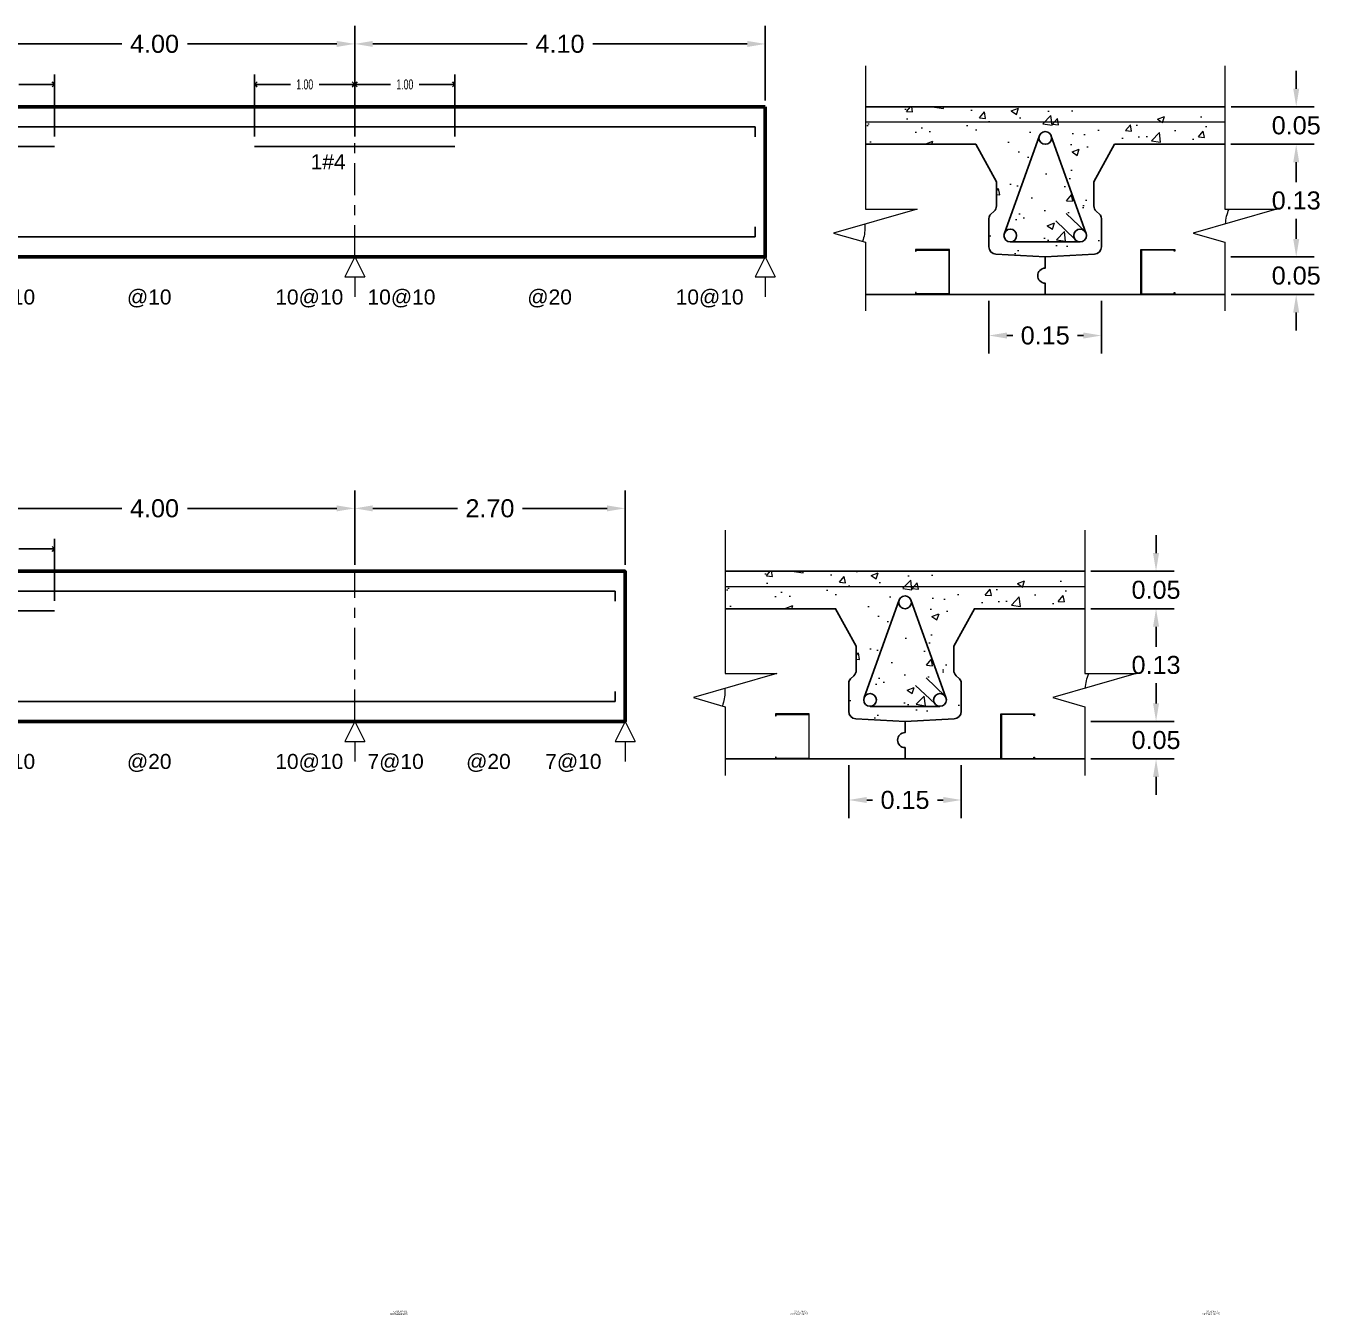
# Model space of a CAD drawing. Header units: millimetres. Extents: x 2248 to 2332, y 0 to 1240.
# Drawn here: x 2261.78 to 2274.71, y 1197.23 to 1210.1 of the extents above; entities that cross this region are included whole.
import ezdxf

# ---------------------------------------------------------------- set-up
doc = ezdxf.new("R2010")
doc.units = ezdxf.units.MM
doc.linetypes.add('CENTERX2', pattern=[101.6, 63.5, -12.7, 12.7, -12.7])
doc.layers.get('Defpoints').update_dxf_attribs({"color": 8})
for name, color, linetype, lineweight in [('00-ARMADO3-TRIANGULAR', 5, 'Continuous', 0), ('00-CONCRETO', 8, 'Continuous', 0), ('00-LETREROS 1', 7, 'Continuous', 0), ('02-MAKROS', 202, 'Continuous', 0), ('02-MAKROS COMP', 212, 'Continuous', 0), ('SECC. NERVADURA', 7, 'Continuous', 20), ('SECCION  DE  NERVADURAS', 254, 'Continuous', 25)]:
    doc.layers.add(name, color=color, linetype=linetype, lineweight=lineweight)
doc.styles.add('DIM2', font='archtitl.shx', dxfattribs={"width": 0.65})
doc.styles.add('MH-100', font='arial.ttf', dxfattribs={"height": 0.15})
doc.styles.get("Standard").update_dxf_attribs({"font": 'arial.ttf'})
doc.styles.add('TEXTO DETALLES', font='arial.ttf', dxfattribs={"height": 0.017})
doc.linetypes.add('ZIGZAG', pattern='A,0.00254,-5.08,[131,ltypeshp.shx,S=5.08,R=0,X=-5.08,Y=0],-10.16,[131,ltypeshp.shx,S=5.08,R=180,X=5.08,Y=0],-5.08', length=20.32254)
doc.dimstyles.new('Copy of DIM-GRAL', dxfattribs={"dimscale": 0, "dimtxt": 0.1, "dimasz": 0.05, "dimexe": 0.1, "dimexo": 0.1, "dimgap": 0.05, "dimtad": 0, "dimzin": 0, "dimdsep": 46, "dimtxsty": 'DIM2', "dimblk": 'OPEN90', "dimcen": 0.1, "dimclrd": 1, "dimclre": 8, "dimclrt": 6, "dimadec": 0, "dimazin": 0, "dimtfac": 1, "dimtmove": 0, "dimatfit": 1, "dimldrblk": 'OPEN90', "dimfxl": 1, "dimtolj": 1, "dimtzin": 0, "dimarcsym": 0})
doc.dimstyles.get("Standard").update_dxf_attribs({"dimtxt": 0.18, "dimasz": 0.18, "dimexe": 0.18, "dimexo": 0.0625, "dimgap": 0.09, "dimtad": 0, "dimtih": 1, "dimtoh": 1, "dimzin": 0, "dimdsep": 46, "dimtxsty": 'Standard', "dimcen": 0.09, "dimadec": 0, "dimazin": 0, "dimtfac": 1, "dimtofl": 0, "dimtmove": 0, "dimatfit": 3, "dimfxl": 1, "dimtolj": 1, "dimtzin": 0, "dimarcsym": 0})

# ---------------------------------------------------------------- blocks, each defined once
blk = doc.blocks.new('*D254')
at = {"layer": 'Defpoints', "color": 0, "linetype": 'Continuous', "lineweight": -2, "ltscale": 0.02, "transparency": 16777216}
for p in [(2271.4, 1207.422), (2272.525, 1207.422), (2272.525, 1207.012)]:
    blk.add_point(p, dxfattribs=at)
at = {"layer": 'SECCION  DE  NERVADURAS', "color": 0, "linetype": 'Continuous', "lineweight": -2, "ltscale": 0.02, "transparency": 16777216}
for p, q in [((2271.4, 1207.36), (2271.4, 1206.832)), ((2272.525, 1207.36), (2272.525, 1206.832)), ((2271.58, 1207.012), (2271.638, 1207.012)), ((2272.345, 1207.012), (2272.287, 1207.012))]:
    blk.add_line(p, q, dxfattribs=at)
for points in [[(2271.58, 1207.042), (2271.58, 1206.982), (2271.4, 1207.012)], [(2272.345, 1207.042), (2272.345, 1206.982), (2272.525, 1207.012)]]:
    blk.add_solid(points, dxfattribs=at)
at = {"layer": 'SECCION  DE  NERVADURAS', "color": 0, "linetype": 'Continuous', "ltscale": 0.02, "transparency": 16777216, "insert": (2271.963, 1207.012), "char_height": 0.18, "attachment_point": 5}
blk.add_mtext('\\A1;0.15', dxfattribs=at)
blk = doc.blocks.new('*D255')
at = {"layer": 'Defpoints', "color": 0, "linetype": 'Continuous', "lineweight": -2, "ltscale": 0.02, "transparency": 16777216}
for p in [(2273.758, 1208.922), (2273.756, 1207.797), (2274.47, 1207.797)]:
    blk.add_point(p, dxfattribs=at)
at = {"layer": 'SECCION  DE  NERVADURAS', "color": 0, "linetype": 'Continuous', "lineweight": -2, "ltscale": 0.02, "transparency": 16777216}
for p, q in [((2273.82, 1208.922), (2274.65, 1208.922)), ((2274.47, 1208.742), (2274.47, 1208.542)), ((2274.47, 1207.977), (2274.47, 1208.178)), ((2273.818, 1207.797), (2274.65, 1207.797))]:
    blk.add_line(p, q, dxfattribs=at)
for points in [[(2274.44, 1208.742), (2274.5, 1208.742), (2274.47, 1208.922)], [(2274.44, 1207.977), (2274.5, 1207.977), (2274.47, 1207.797)]]:
    blk.add_solid(points, dxfattribs=at)
at = {"layer": 'SECCION  DE  NERVADURAS', "color": 0, "linetype": 'Continuous', "ltscale": 0.02, "transparency": 16777216, "insert": (2274.47, 1208.36), "char_height": 0.18, "attachment_point": 5}
blk.add_mtext('\\A1;0.13', dxfattribs=at)
blk = doc.blocks.new('*D256')
at = {"layer": 'Defpoints', "color": 0, "linetype": 'Continuous', "lineweight": -2, "ltscale": 0.02, "transparency": 16777216}
for p in [(2273.758, 1207.797), (2273.758, 1207.422), (2274.47, 1207.422)]:
    blk.add_point(p, dxfattribs=at)
at = {"layer": 'SECCION  DE  NERVADURAS', "color": 0, "linetype": 'Continuous', "lineweight": -2, "ltscale": 0.02, "transparency": 16777216}
for p, q in [((2274.47, 1207.977), (2274.47, 1208.157)), ((2273.82, 1207.797), (2274.65, 1207.797)), ((2273.82, 1207.422), (2274.65, 1207.422)), ((2274.47, 1207.242), (2274.47, 1207.062))]:
    blk.add_line(p, q, dxfattribs=at)
for points in [[(2274.44, 1207.977), (2274.5, 1207.977), (2274.47, 1207.797)], [(2274.44, 1207.242), (2274.5, 1207.242), (2274.47, 1207.422)]]:
    blk.add_solid(points, dxfattribs=at)
at = {"layer": 'SECCION  DE  NERVADURAS', "color": 0, "linetype": 'Continuous', "ltscale": 0.02, "transparency": 16777216, "insert": (2274.47, 1207.61), "char_height": 0.18, "attachment_point": 5}
blk.add_mtext('\\A1;0.05', dxfattribs=at)
blk = doc.blocks.new('*D258')
at = {"layer": 'Defpoints', "color": 0, "linetype": 'Continuous', "lineweight": -2, "ltscale": 0.02, "transparency": 16777216}
for p in [(2265.067, 1209.924), (2261.067, 1209.297), (2265.067, 1209.297)]:
    blk.add_point(p, dxfattribs=at)
at = {"layer": 'SECCION  DE  NERVADURAS', "color": 0, "linetype": 'Continuous', "lineweight": -2, "ltscale": 0.02, "transparency": 16777216}
for p, q in [((2261.067, 1209.36), (2261.067, 1210.104)), ((2265.067, 1209.36), (2265.067, 1210.104)), ((2261.247, 1209.924), (2262.74, 1209.924)), ((2264.887, 1209.924), (2263.395, 1209.924))]:
    blk.add_line(p, q, dxfattribs=at)
for points in [[(2261.247, 1209.954), (2261.247, 1209.894), (2261.067, 1209.924)], [(2264.887, 1209.954), (2264.887, 1209.894), (2265.067, 1209.924)]]:
    blk.add_solid(points, dxfattribs=at)
at = {"layer": 'SECCION  DE  NERVADURAS', "color": 0, "linetype": 'Continuous', "ltscale": 0.02, "transparency": 16777216, "insert": (2263.067, 1209.924), "char_height": 0.18, "attachment_point": 5}
blk.add_mtext('\\A1;4.00', dxfattribs=at)
blk = doc.blocks.new('*D259')
at = {"layer": 'Defpoints', "color": 0, "linetype": 'Continuous', "lineweight": -2, "ltscale": 0.02, "transparency": 16777216}
for p in [(2269.167, 1209.924), (2265.067, 1209.297), (2269.167, 1209.297)]:
    blk.add_point(p, dxfattribs=at)
at = {"layer": 'SECCION  DE  NERVADURAS', "color": 0, "linetype": 'Continuous', "lineweight": -2, "ltscale": 0.02, "transparency": 16777216}
for p, q in [((2265.067, 1209.36), (2265.067, 1210.104)), ((2269.167, 1209.36), (2269.167, 1210.104)), ((2265.247, 1209.924), (2266.79, 1209.924)), ((2268.987, 1209.924), (2267.445, 1209.924))]:
    blk.add_line(p, q, dxfattribs=at)
for points in [[(2265.247, 1209.954), (2265.247, 1209.894), (2265.067, 1209.924)], [(2268.987, 1209.954), (2268.987, 1209.894), (2269.167, 1209.924)]]:
    blk.add_solid(points, dxfattribs=at)
at = {"layer": 'SECCION  DE  NERVADURAS', "color": 0, "linetype": 'Continuous', "ltscale": 0.02, "transparency": 16777216, "insert": (2267.117, 1209.924), "char_height": 0.18, "attachment_point": 5}
blk.add_mtext('\\A1;4.10', dxfattribs=at)
blk = doc.blocks.new('*D260')
at = {"layer": 'Defpoints', "color": 0, "linetype": 'Continuous', "lineweight": -2, "ltscale": 0.02, "transparency": 16777216}
for p in [(2273.758, 1209.297), (2273.756, 1208.922), (2274.47, 1208.922)]:
    blk.add_point(p, dxfattribs=at)
at = {"layer": 'SECCION  DE  NERVADURAS', "color": 0, "linetype": 'Continuous', "lineweight": -2, "ltscale": 0.02, "transparency": 16777216}
for p, q in [((2274.47, 1209.477), (2274.47, 1209.657)), ((2273.82, 1209.297), (2274.65, 1209.297)), ((2273.818, 1208.922), (2274.65, 1208.922)), ((2274.47, 1208.742), (2274.47, 1208.562))]:
    blk.add_line(p, q, dxfattribs=at)
for points in [[(2274.44, 1209.477), (2274.5, 1209.477), (2274.47, 1209.297)], [(2274.44, 1208.742), (2274.5, 1208.742), (2274.47, 1208.922)]]:
    blk.add_solid(points, dxfattribs=at)
at = {"layer": 'SECCION  DE  NERVADURAS', "color": 0, "linetype": 'Continuous', "ltscale": 0.02, "transparency": 16777216, "insert": (2274.47, 1209.11), "char_height": 0.18, "attachment_point": 5}
blk.add_mtext('\\A1;0.05', dxfattribs=at)
blk = doc.blocks.new('*D263')
at = {"layer": 'Defpoints', "color": 0, "linetype": 'Continuous', "lineweight": -2, "ltscale": 0.02, "transparency": 16777216}
for p in [(2270, 1202.784), (2271.125, 1202.784), (2271.125, 1202.374)]:
    blk.add_point(p, dxfattribs=at)
at = {"layer": 'SECCION  DE  NERVADURAS', "color": 0, "linetype": 'Continuous', "lineweight": -2, "ltscale": 0.02, "transparency": 16777216}
for p, q in [((2270, 1202.722), (2270, 1202.194)), ((2271.125, 1202.722), (2271.125, 1202.194)), ((2270.18, 1202.374), (2270.238, 1202.374)), ((2270.945, 1202.374), (2270.887, 1202.374))]:
    blk.add_line(p, q, dxfattribs=at)
for points in [[(2270.18, 1202.404), (2270.18, 1202.344), (2270, 1202.374)], [(2270.945, 1202.404), (2270.945, 1202.344), (2271.125, 1202.374)]]:
    blk.add_solid(points, dxfattribs=at)
at = {"layer": 'SECCION  DE  NERVADURAS', "color": 0, "linetype": 'Continuous', "ltscale": 0.02, "transparency": 16777216, "insert": (2270.563, 1202.374), "char_height": 0.18, "attachment_point": 5}
blk.add_mtext('\\A1;0.15', dxfattribs=at)
blk = doc.blocks.new('*D265')
at = {"layer": 'Defpoints', "color": 0, "linetype": 'Continuous', "ltscale": 0.02, "transparency": 16777216}
for p in [(2265.067, 1205.286), (2261.067, 1204.659), (2265.067, 1204.659)]:
    blk.add_point(p, dxfattribs=at)
at = {"layer": 'SECCION  DE  NERVADURAS', "color": 0, "linetype": 'Continuous', "lineweight": -2, "ltscale": 0.02, "transparency": 16777216}
for p, q in [((2261.067, 1204.722), (2261.067, 1205.466)), ((2265.067, 1204.722), (2265.067, 1205.466)), ((2261.247, 1205.286), (2262.74, 1205.286)), ((2264.887, 1205.286), (2263.395, 1205.286))]:
    blk.add_line(p, q, dxfattribs=at)
at = {"layer": 'SECCION  DE  NERVADURAS', "color": 0, "linetype": 'Continuous', "ltscale": 0.02, "transparency": 16777216}
for points in [[(2261.247, 1205.316), (2261.247, 1205.256), (2261.067, 1205.286)], [(2264.887, 1205.316), (2264.887, 1205.256), (2265.067, 1205.286)]]:
    blk.add_solid(points, dxfattribs=at)
at = {"layer": 'SECCION  DE  NERVADURAS', "color": 0, "linetype": 'Continuous', "ltscale": 0.02, "transparency": 16777216, "insert": (2263.067, 1205.286), "char_height": 0.18, "attachment_point": 5}
blk.add_mtext('\\A1;4.00', dxfattribs=at)
blk = doc.blocks.new('*D266')
at = {"layer": 'Defpoints', "color": 0, "linetype": 'Continuous', "lineweight": -2, "ltscale": 0.02, "transparency": 16777216}
for p in [(2267.767, 1205.286), (2265.067, 1204.659), (2267.767, 1204.659)]:
    blk.add_point(p, dxfattribs=at)
at = {"layer": 'SECCION  DE  NERVADURAS', "color": 0, "linetype": 'Continuous', "lineweight": -2, "ltscale": 0.02, "transparency": 16777216}
for p, q in [((2265.067, 1204.722), (2265.067, 1205.466)), ((2267.767, 1204.722), (2267.767, 1205.466)), ((2265.247, 1205.286), (2266.092, 1205.286)), ((2267.587, 1205.286), (2266.742, 1205.286))]:
    blk.add_line(p, q, dxfattribs=at)
for points in [[(2265.247, 1205.316), (2265.247, 1205.256), (2265.067, 1205.286)], [(2267.587, 1205.316), (2267.587, 1205.256), (2267.767, 1205.286)]]:
    blk.add_solid(points, dxfattribs=at)
at = {"layer": 'SECCION  DE  NERVADURAS', "color": 0, "linetype": 'Continuous', "ltscale": 0.02, "transparency": 16777216, "insert": (2266.417, 1205.286), "char_height": 0.18, "attachment_point": 5}
blk.add_mtext('\\A1;2.70', dxfattribs=at)
blk = doc.blocks.new('*D326')
at = {"layer": 'Defpoints', "color": 0, "linetype": 'Continuous', "lineweight": -2, "ltscale": 0.02, "transparency": 16777216}
for p in [(2272.358, 1204.284), (2272.356, 1203.159), (2273.07, 1203.159)]:
    blk.add_point(p, dxfattribs=at)
at = {"layer": 'SECCION  DE  NERVADURAS', "color": 0, "linetype": 'Continuous', "lineweight": -2, "ltscale": 0.02, "transparency": 16777216}
for p, q in [((2272.42, 1204.284), (2273.25, 1204.284)), ((2273.07, 1204.104), (2273.07, 1203.904)), ((2273.07, 1203.339), (2273.07, 1203.54)), ((2272.418, 1203.159), (2273.25, 1203.159))]:
    blk.add_line(p, q, dxfattribs=at)
for points in [[(2273.04, 1204.104), (2273.1, 1204.104), (2273.07, 1204.284)], [(2273.04, 1203.339), (2273.1, 1203.339), (2273.07, 1203.159)]]:
    blk.add_solid(points, dxfattribs=at)
at = {"layer": 'SECCION  DE  NERVADURAS', "color": 0, "linetype": 'Continuous', "ltscale": 0.02, "transparency": 16777216, "insert": (2273.07, 1203.722), "char_height": 0.18, "attachment_point": 5}
blk.add_mtext('\\A1;0.13', dxfattribs=at)
blk = doc.blocks.new('*D327')
at = {"layer": 'Defpoints', "color": 0, "linetype": 'Continuous', "lineweight": -2, "ltscale": 0.02, "transparency": 16777216}
for p in [(2272.358, 1203.159), (2272.358, 1202.784), (2273.07, 1202.784)]:
    blk.add_point(p, dxfattribs=at)
at = {"layer": 'SECCION  DE  NERVADURAS', "color": 0, "linetype": 'Continuous', "lineweight": -2, "ltscale": 0.02, "transparency": 16777216}
for p, q in [((2273.07, 1203.339), (2273.07, 1203.519)), ((2272.42, 1203.159), (2273.25, 1203.159)), ((2272.42, 1202.784), (2273.25, 1202.784)), ((2273.07, 1202.604), (2273.07, 1202.424))]:
    blk.add_line(p, q, dxfattribs=at)
for points in [[(2273.04, 1203.339), (2273.1, 1203.339), (2273.07, 1203.159)], [(2273.04, 1202.604), (2273.1, 1202.604), (2273.07, 1202.784)]]:
    blk.add_solid(points, dxfattribs=at)
at = {"layer": 'SECCION  DE  NERVADURAS', "color": 0, "linetype": 'Continuous', "ltscale": 0.02, "transparency": 16777216, "insert": (2273.07, 1202.972), "char_height": 0.18, "attachment_point": 5}
blk.add_mtext('\\A1;0.05', dxfattribs=at)
blk = doc.blocks.new('*D328')
at = {"layer": 'Defpoints', "color": 0, "linetype": 'Continuous', "lineweight": -2, "ltscale": 0.02, "transparency": 16777216}
for p in [(2272.358, 1204.659), (2272.356, 1204.284), (2273.07, 1204.284)]:
    blk.add_point(p, dxfattribs=at)
at = {"layer": 'SECCION  DE  NERVADURAS', "color": 0, "linetype": 'Continuous', "lineweight": -2, "ltscale": 0.02, "transparency": 16777216}
for p, q in [((2273.07, 1204.839), (2273.07, 1205.019)), ((2272.42, 1204.659), (2273.25, 1204.659)), ((2272.418, 1204.284), (2273.25, 1204.284)), ((2273.07, 1204.104), (2273.07, 1203.924))]:
    blk.add_line(p, q, dxfattribs=at)
for points in [[(2273.04, 1204.839), (2273.1, 1204.839), (2273.07, 1204.659)], [(2273.04, 1204.104), (2273.1, 1204.104), (2273.07, 1204.284)]]:
    blk.add_solid(points, dxfattribs=at)
at = {"layer": 'SECCION  DE  NERVADURAS', "color": 0, "linetype": 'Continuous', "ltscale": 0.02, "transparency": 16777216, "insert": (2273.07, 1204.472), "char_height": 0.18, "attachment_point": 5}
blk.add_mtext('\\A1;0.05', dxfattribs=at)
blk = doc.blocks.new('_Open90')
at = {"color": 0, "linetype": 'ByBlock', "lineweight": -2}
for p, q in [((0, 0), (-1, 0)), ((-0.5, 0.5), (0, 0)), ((0, 0), (-0.5, -0.5))]:
    blk.add_line(p, q, dxfattribs=at)
blk = doc.blocks.new('*D422')
at = {"layer": 'Defpoints', "color": 0, "lineweight": -2, "transparency": 16777216}
for p in [(2262.069, 1209.519), (2261.069, 1208.901), (2262.069, 1208.901)]:
    blk.add_point(p, dxfattribs=at)
at = {"layer": 'SECC. NERVADURA', "color": 8, "lineweight": -2, "transparency": 16777216}
for p, q in [((2261.069, 1209.001), (2261.069, 1209.619)), ((2262.069, 1209.001), (2262.069, 1209.619))]:
    blk.add_line(p, q, dxfattribs=at)
at = {"layer": 'SECC. NERVADURA', "color": 1, "lineweight": -2, "transparency": 16777216}
for p, q in [((2261.119, 1209.519), (2261.426, 1209.519)), ((2262.019, 1209.519), (2261.712, 1209.519))]:
    blk.add_line(p, q, dxfattribs=at)
at = {"layer": 'SECC. NERVADURA', "color": 1, "lineweight": -2, "transparency": 16777216, "xscale": 0.05, "yscale": 0.05, "zscale": 0.05, "rotation": 180}
blk.add_blockref('_Open90', (2261.069, 1209.519), dxfattribs=at)
at = {"layer": 'SECC. NERVADURA', "color": 1, "lineweight": -2, "transparency": 16777216, "xscale": 0.05, "yscale": 0.05, "zscale": 0.05}
blk.add_blockref('_Open90', (2262.069, 1209.519), dxfattribs=at)
at = {"layer": 'SECC. NERVADURA', "color": 6, "lineweight": -2, "transparency": 16777216, "insert": (2261.569, 1209.519), "char_height": 0.1, "attachment_point": 5, "style": 'DIM2'}
blk.add_mtext('\\A1;1.00', dxfattribs=at)
blk = doc.blocks.new('*D423')
at = {"layer": 'Defpoints', "color": 0, "lineweight": -2, "transparency": 16777216}
for p in [(2265.067, 1209.519), (2264.067, 1208.901), (2265.067, 1208.901)]:
    blk.add_point(p, dxfattribs=at)
at = {"layer": 'SECC. NERVADURA', "color": 8, "lineweight": -2, "transparency": 16777216}
for p, q in [((2264.067, 1209.001), (2264.067, 1209.619)), ((2265.067, 1209.001), (2265.067, 1209.619))]:
    blk.add_line(p, q, dxfattribs=at)
at = {"layer": 'SECC. NERVADURA', "color": 1, "lineweight": -2, "transparency": 16777216}
for p, q in [((2264.117, 1209.519), (2264.425, 1209.519)), ((2265.017, 1209.519), (2264.71, 1209.519))]:
    blk.add_line(p, q, dxfattribs=at)
at = {"layer": 'SECC. NERVADURA', "color": 1, "lineweight": -2, "transparency": 16777216, "xscale": 0.05, "yscale": 0.05, "zscale": 0.05, "rotation": 180}
blk.add_blockref('_Open90', (2264.067, 1209.519), dxfattribs=at)
at = {"layer": 'SECC. NERVADURA', "color": 1, "lineweight": -2, "transparency": 16777216, "xscale": 0.05, "yscale": 0.05, "zscale": 0.05}
blk.add_blockref('_Open90', (2265.067, 1209.519), dxfattribs=at)
at = {"layer": 'SECC. NERVADURA', "color": 6, "lineweight": -2, "transparency": 16777216, "insert": (2264.567, 1209.519), "char_height": 0.1, "attachment_point": 5, "style": 'DIM2'}
blk.add_mtext('\\A1;1.00', dxfattribs=at)
blk = doc.blocks.new('*D424')
at = {"layer": 'Defpoints', "color": 0, "lineweight": -2, "transparency": 16777216}
for p in [(2266.067, 1209.519), (2265.067, 1208.901), (2266.067, 1208.901)]:
    blk.add_point(p, dxfattribs=at)
at = {"layer": 'SECC. NERVADURA', "color": 8, "lineweight": -2, "transparency": 16777216}
for p, q in [((2265.067, 1209.001), (2265.067, 1209.619)), ((2266.067, 1209.001), (2266.067, 1209.619))]:
    blk.add_line(p, q, dxfattribs=at)
at = {"layer": 'SECC. NERVADURA', "color": 1, "lineweight": -2, "transparency": 16777216}
for p, q in [((2265.117, 1209.519), (2265.425, 1209.519)), ((2266.017, 1209.519), (2265.71, 1209.519))]:
    blk.add_line(p, q, dxfattribs=at)
at = {"layer": 'SECC. NERVADURA', "color": 1, "lineweight": -2, "transparency": 16777216, "xscale": 0.05, "yscale": 0.05, "zscale": 0.05, "rotation": 180}
blk.add_blockref('_Open90', (2265.067, 1209.519), dxfattribs=at)
at = {"layer": 'SECC. NERVADURA', "color": 1, "lineweight": -2, "transparency": 16777216, "xscale": 0.05, "yscale": 0.05, "zscale": 0.05}
blk.add_blockref('_Open90', (2266.067, 1209.519), dxfattribs=at)
at = {"layer": 'SECC. NERVADURA', "color": 6, "lineweight": -2, "transparency": 16777216, "insert": (2265.567, 1209.519), "char_height": 0.1, "attachment_point": 5, "style": 'DIM2'}
blk.add_mtext('\\A1;1.00', dxfattribs=at)
blk = doc.blocks.new('*D428')
at = {"layer": 'Defpoints', "color": 0, "lineweight": -2, "transparency": 16777216}
for p in [(2262.069, 1204.881), (2261.069, 1204.263), (2262.069, 1204.263)]:
    blk.add_point(p, dxfattribs=at)
at = {"layer": 'SECC. NERVADURA', "color": 8, "lineweight": -2, "transparency": 16777216}
for p, q in [((2261.069, 1204.363), (2261.069, 1204.981)), ((2262.069, 1204.363), (2262.069, 1204.981))]:
    blk.add_line(p, q, dxfattribs=at)
at = {"layer": 'SECC. NERVADURA', "color": 1, "lineweight": -2, "transparency": 16777216}
for p, q in [((2261.119, 1204.881), (2261.426, 1204.881)), ((2262.019, 1204.881), (2261.712, 1204.881))]:
    blk.add_line(p, q, dxfattribs=at)
at = {"layer": 'SECC. NERVADURA', "color": 1, "lineweight": -2, "transparency": 16777216, "xscale": 0.05, "yscale": 0.05, "zscale": 0.05, "rotation": 180}
blk.add_blockref('_Open90', (2261.069, 1204.881), dxfattribs=at)
at = {"layer": 'SECC. NERVADURA', "color": 1, "lineweight": -2, "transparency": 16777216, "xscale": 0.05, "yscale": 0.05, "zscale": 0.05}
blk.add_blockref('_Open90', (2262.069, 1204.881), dxfattribs=at)
at = {"layer": 'SECC. NERVADURA', "color": 6, "lineweight": -2, "transparency": 16777216, "insert": (2261.569, 1204.881), "char_height": 0.1, "attachment_point": 5, "style": 'DIM2'}
blk.add_mtext('\\A1;1.00', dxfattribs=at)

msp = doc.modelspace()

# ---------------------------------------------------------------- hatches: boundary and pattern name
at = {"layer": '00-CONCRETO', "ltscale": 0.005}
h = msp.add_hatch(dxfattribs=at)
h.set_pattern_fill('AR-CONC', color=8, scale=0.004)
h.set_pattern_definition([(50, (2341.8484, 1157.1485), (0.7287387, -0.0637563), [0.0762, -0.8382]), (355, (2341.8484, 1157.1485), (-0.140974, 0.7642274), [0.06096, -0.6705623]), (100.4514, (2341.9091, 1157.1432), (0.587765, 0.700471), [0.06476, -0.712361]), (46.1842, (2341.8484, 1157.3517), (1.084316, -0.168169), [0.1143, -1.2573]), (96.6356, (2341.9388, 1157.3377), (0.949617, 0.989704), [0.09714, -1.068542]), (351.1842, (2341.8484, 1157.3517), (0.949617, 0.989704), [0.09144, -1.005839]), (21, (2341.95, 1157.3009), (0.6064576, -0.4090608), [0.0762, -0.8382]), (326, (2341.95, 1157.3009), (0.247208, 0.736752), [0.06096, -0.67056]), (71.4514, (2342.00054, 1157.2668), (0.8536657, 0.327691), [0.06476, -0.71236]), (37.5, (2341.8484, 1157.14849), (0.0123544, 0.33822016), [0, -0.662432, 0, -0.68072, 0, -0.6731]), (7.5, (2341.8484, 1157.1485), (0.2672787, 0.4007223), [0, -0.388112, 0, -0.647192, 0, -0.25654]), (327.5, (2341.62184, 1157.14849), (0.5423624, -0.022915), [0, -0.254, 0, -0.79248, 0, -1.05156]), (317.5, (2341.52024, 1157.1485), (0.5925167, 0.101706), [0, -0.3302, 0, -0.526288, 0, -0.74676])])
h.paths.add_polyline_path([(2272.45, 1208.547), (2272.656, 1208.922), (2273.758, 1208.922), (2273.758, 1209.297), (2270.167, 1209.297), (2270.167, 1208.922), (2271.269, 1208.922), (2271.475, 1208.547), (2271.475, 1208.306, -0.198912), (2271.453, 1208.253), (2271.418, 1208.222, 0.146719), (2271.4, 1208.182), (2271.4, 1207.898, 0.39896), (2271.471, 1207.823), (2271.963, 1207.797), (2272.454, 1207.823, 0.39896), (2272.525, 1207.898), (2272.525, 1208.182, 0.146719), (2272.507, 1208.222), (2272.479, 1208.246, -0.231578), (2272.45, 1208.306)])
h = msp.add_hatch(dxfattribs=at)
h.set_pattern_fill('AR-CONC', color=8, scale=0.004)
h.set_pattern_definition([(50, (2340.4484, 1152.51045), (0.7287387, -0.0637563), [0.0762, -0.8382]), (355, (2340.4484, 1152.51045), (-0.140974, 0.7642274), [0.06096, -0.6705623]), (100.4514, (2340.5091, 1152.50514), (0.587765, 0.700471), [0.06476, -0.712361]), (46.1842, (2340.4484, 1152.71365), (1.084316, -0.168169), [0.1143, -1.2573]), (96.6356, (2340.5388, 1152.6996), (0.949617, 0.989704), [0.09714, -1.068542]), (351.1842, (2340.4484, 1152.7137), (0.949617, 0.989704), [0.09144, -1.005839]), (21, (2340.55, 1152.66285), (0.6064576, -0.4090608), [0.0762, -0.8382]), (326, (2340.55, 1152.66285), (0.247208, 0.736752), [0.06096, -0.67056]), (71.4514, (2340.60054, 1152.6288), (0.8536657, 0.327691), [0.06476, -0.71236]), (37.5, (2340.4484, 1152.51045), (0.0123544, 0.33822016), [0, -0.662432, 0, -0.68072, 0, -0.6731]), (7.5, (2340.4484, 1152.51045), (0.2672787, 0.4007223), [0, -0.388112, 0, -0.647192, 0, -0.25654]), (327.5, (2340.22184, 1152.51045), (0.5423624, -0.022915), [0, -0.254, 0, -0.79248, 0, -1.05156]), (317.5, (2340.12024, 1152.51045), (0.5925167, 0.101706), [0, -0.3302, 0, -0.526288, 0, -0.74676])])
h.paths.add_polyline_path([(2271.05, 1203.909), (2271.256, 1204.284), (2272.358, 1204.284), (2272.358, 1204.659), (2268.767, 1204.659), (2268.767, 1204.284), (2269.869, 1204.284), (2270.075, 1203.909), (2270.075, 1203.668, -0.198912), (2270.053, 1203.615), (2270.018, 1203.584, 0.146719), (2270, 1203.544), (2270, 1203.26, 0.39896), (2270.071, 1203.185), (2270.563, 1203.159), (2271.054, 1203.185, 0.39896), (2271.125, 1203.26), (2271.125, 1203.544, 0.146719), (2271.107, 1203.584), (2271.072, 1203.615, -0.198912), (2271.05, 1203.668)])

# ---------------------------------------------------------------- linework, layer by layer
at = {"layer": '00-ARMADO3-TRIANGULAR', "lineweight": -2}
for p, q in [((2271.901, 1209.001), (2271.555, 1208.035)), ((2272.024, 1209.002), (2272.37, 1208.037)), ((2272.26, 1207.974), (2272.068, 1208.156)), ((2272.365, 1208.049), (2272.173, 1208.231)), ((2272.312, 1207.947), (2271.614, 1207.947)), ((2270.501, 1204.363), (2270.155, 1203.397)), ((2270.624, 1204.364), (2270.97, 1203.399)), ((2270.86, 1203.336), (2270.668, 1203.518)), ((2270.965, 1203.411), (2270.773, 1203.593)), ((2270.912, 1203.309), (2270.214, 1203.309))]:
    msp.add_line(p, q, dxfattribs=at)
for centre in [(2271.963, 1208.986), (2271.614, 1208.011), (2272.312, 1208.011), (2270.563, 1204.348), (2270.214, 1203.373), (2270.912, 1203.373)]:
    msp.add_circle(centre, 0.0635, dxfattribs=at)
at = {"layer": '02-MAKROS', "lineweight": 30}
for points in [[(2270.167, 1207.422), (2271.963, 1207.422), (2271.963, 1207.535, -1), (2271.963, 1207.685), (2271.963, 1207.797), (2271.471, 1207.823, -0.39896), (2271.4, 1207.898), (2271.4, 1208.182, -0.146719), (2271.418, 1208.222), (2271.453, 1208.253, 0.198912), (2271.475, 1208.306), (2271.475, 1208.547), (2271.269, 1208.922), (2270.167, 1208.922)], [(2273.758, 1208.922), (2272.656, 1208.922), (2272.45, 1208.547), (2272.45, 1208.306, 0.198912), (2272.472, 1208.253), (2272.507, 1208.222, -0.146719), (2272.525, 1208.182), (2272.525, 1207.898, -0.39896), (2272.454, 1207.823), (2271.963, 1207.797), (2271.963, 1207.685, 1), (2271.963, 1207.535), (2271.963, 1207.422), (2273.758, 1207.422)], [(2268.767, 1202.784), (2270.563, 1202.784), (2270.563, 1202.897, -1), (2270.563, 1203.047), (2270.563, 1203.159), (2270.071, 1203.185, -0.39896), (2270, 1203.26), (2270, 1203.544, -0.146719), (2270.018, 1203.584), (2270.053, 1203.615, 0.198912), (2270.075, 1203.668), (2270.075, 1203.909), (2269.869, 1204.284), (2268.767, 1204.284)], [(2272.358, 1204.284), (2271.256, 1204.284), (2271.05, 1203.909), (2271.05, 1203.668, 0.198912), (2271.072, 1203.615), (2271.107, 1203.584, -0.146719), (2271.125, 1203.544), (2271.125, 1203.26, -0.39896), (2271.054, 1203.185), (2270.563, 1203.159), (2270.563, 1203.047, 1), (2270.563, 1202.897), (2270.563, 1202.784), (2272.358, 1202.784)]]:
    msp.add_lwpolyline(points, format="xyb", dxfattribs=at)
at = {"layer": '02-MAKROS'}
for points in [[(2273.764, 1208.127, -0.084854), (2273.799, 1208.275, -0.084854)], [(2270.162, 1208.124, -0.014974), (2270.163, 1208.097, -0.082264), (2270.139, 1207.952, -0.082264)], [(2272.364, 1203.489, -0.084854), (2272.399, 1203.637, -0.084854)], [(2268.762, 1203.486, -0.014974), (2268.763, 1203.459, -0.082264), (2268.739, 1203.314, -0.082264)]]:
    msp.add_lwpolyline(points, format="xyb", dxfattribs=at)
at = {"layer": '02-MAKROS COMP', "color": 0}
for points in [[(2270.669, 1207.441), (2270.669, 1207.422), (2271.006, 1207.422), (2271.006, 1207.872), (2270.669, 1207.872), (2270.669, 1207.853), (2270.675, 1207.853), (2270.675, 1207.866), (2271.001, 1207.866), (2271.001, 1207.428), (2270.675, 1207.428), (2270.675, 1207.441), (2270.669, 1207.441)], [(2273.256, 1207.441), (2273.256, 1207.422), (2272.919, 1207.422), (2272.919, 1207.872), (2273.256, 1207.872), (2273.256, 1207.853), (2273.251, 1207.853), (2273.251, 1207.866), (2272.925, 1207.866), (2272.925, 1207.428), (2273.251, 1207.428), (2273.251, 1207.441), (2273.256, 1207.441)], [(2269.269, 1202.803), (2269.269, 1202.784), (2269.606, 1202.784), (2269.606, 1203.234), (2269.269, 1203.234), (2269.269, 1203.215), (2269.275, 1203.215), (2269.275, 1203.228), (2269.601, 1203.228), (2269.601, 1202.79), (2269.275, 1202.79), (2269.275, 1202.803), (2269.269, 1202.803)], [(2271.856, 1202.803), (2271.856, 1202.784), (2271.519, 1202.784), (2271.519, 1203.234), (2271.856, 1203.234), (2271.856, 1203.215), (2271.851, 1203.215), (2271.851, 1203.228), (2271.525, 1203.228), (2271.525, 1202.79), (2271.851, 1202.79), (2271.851, 1202.803), (2271.856, 1202.803)]]:
    msp.add_lwpolyline(points, dxfattribs=at)
at = {"layer": 'SECC. NERVADURA', "color": 1, "linetype": 'CENTERX2', "ltscale": 0.005}
for p, q in [((2265.067, 1207.797), (2265.067, 1209.297)), ((2265.067, 1203.159), (2265.067, 1204.659))]:
    msp.add_line(p, q, dxfattribs=at)
at = {"layer": 'SECC. NERVADURA', "color": 251, "lineweight": 30, "true_color": 0x636466}
for p, q in [((2273.758, 1209.297), (2270.167, 1209.297)), ((2272.358, 1204.659), (2268.767, 1204.659))]:
    msp.add_line(p, q, dxfattribs=at)
at = {"layer": 'SECC. NERVADURA', "color": 32, "lineweight": 30, "ltscale": 0.005, "true_color": 0xcd6928}
for p, q in [((2253.066, 1209.097), (2269.067, 1209.097)), ((2269.067, 1209.097), (2269.067, 1208.997)), ((2260.069, 1208.901), (2262.069, 1208.901)), ((2264.067, 1208.901), (2266.067, 1208.901)), ((2253.066, 1207.997), (2269.067, 1207.997)), ((2269.067, 1207.997), (2269.067, 1208.097)), ((2260.069, 1204.263), (2262.069, 1204.263))]:
    msp.add_line(p, q, dxfattribs=at)
at = {"layer": 'SECC. NERVADURA', "color": 4, "linetype": 'ZIGZAG', "ltscale": 0.005}
for p, q in [((2270.167, 1209.145), (2273.758, 1209.145)), ((2268.767, 1204.507), (2272.358, 1204.507))]:
    msp.add_line(p, q, dxfattribs=at)
at = {"layer": 'SECC. NERVADURA', "color": 1}
for p, q in [((2265.067, 1207.797), (2264.967, 1207.597)), ((2265.067, 1207.797), (2265.167, 1207.597)), ((2269.167, 1207.797), (2269.067, 1207.597)), ((2269.167, 1207.797), (2269.267, 1207.597)), ((2265.067, 1207.597), (2265.067, 1207.397)), ((2269.167, 1207.597), (2269.167, 1207.397)), ((2265.067, 1203.159), (2264.967, 1202.959)), ((2265.067, 1203.159), (2265.167, 1202.959)), ((2267.767, 1203.159), (2267.667, 1202.959)), ((2267.767, 1203.159), (2267.867, 1202.959)), ((2265.067, 1202.959), (2265.067, 1202.759)), ((2267.767, 1202.959), (2267.767, 1202.759))]:
    msp.add_line(p, q, dxfattribs=at)
for points in [[(2270.167, 1209.705), (2270.167, 1208.275), (2270.683, 1208.275), (2269.849, 1208.034), (2270.167, 1207.944), (2270.167, 1207.258)], [(2273.758, 1209.705), (2273.758, 1208.275), (2274.273, 1208.275), (2273.44, 1208.034), (2273.758, 1207.944), (2273.758, 1207.258)], [(2264.967, 1207.597), (2265.167, 1207.597)], [(2269.067, 1207.597), (2269.267, 1207.597)], [(2268.767, 1205.067), (2268.767, 1203.637), (2269.283, 1203.637), (2268.449, 1203.396), (2268.767, 1203.306), (2268.767, 1202.62)], [(2272.358, 1205.067), (2272.358, 1203.637), (2272.873, 1203.637), (2272.04, 1203.396), (2272.358, 1203.306), (2272.358, 1202.62)], [(2264.967, 1202.959), (2265.167, 1202.959)], [(2267.667, 1202.959), (2267.867, 1202.959)]]:
    msp.add_lwpolyline(points, dxfattribs=at)
at = {"layer": 'SECC. NERVADURA', "color": 146, "lineweight": 60, "ltscale": 0.005, "true_color": 0x105689}
for points in [[(2269.167, 1209.297), (2252.966, 1209.297), (2252.966, 1207.797), (2269.167, 1207.797)], [(2252.966, 1203.159), (2267.767, 1203.159), (2267.767, 1204.659), (2252.966, 1204.659)]]:
    msp.add_lwpolyline(points, close=True, dxfattribs=at)
at = {"layer": 'SECC. NERVADURA', "color": 32, "lineweight": 30, "ltscale": 0.005, "true_color": 0xcd6928}
for points in [[(2253.066, 1204.459), (2267.667, 1204.459), (2267.667, 1204.359)], [(2253.066, 1203.359), (2267.667, 1203.359), (2267.667, 1203.459)]]:
    msp.add_lwpolyline(points, dxfattribs=at)

# ---------------------------------------------------------------- texts
at = {"layer": '00-LETREROS 1', "char_height": 0.017, "width": 0.2304, "attachment_point": 3, "style": 'TEXTO DETALLES'}
for insert in [(2265.593, 1197.276), (2269.593, 1197.276), (2273.705, 1197.276)]:
    msp.add_mtext('CADENA DE CERRAMIENTO', dxfattribs=dict(at, insert=insert))
at = {"layer": 'SECC. NERVADURA', "color": 1, "style": 'MH-100'}
for s, p in [('1#4', (2264.626, 1208.672)), ('10@10', (2261.196, 1207.322)), ('@10', (2262.791, 1207.322)), ('10@10', (2264.273, 1207.322)), ('10@10', (2265.194, 1207.322)), ('@20', (2266.79, 1207.322)), ('10@10', (2268.272, 1207.322)), ('10@10', (2261.196, 1202.684)), ('@20', (2262.791, 1202.684)), ('10@10', (2264.273, 1202.684)), ('7@10', (2265.194, 1202.684)), ('@20', (2266.179, 1202.684)), ('7@10', (2266.969, 1202.684))]:
    msp.add_text(s, height=0.15, dxfattribs=at).set_placement(p)

# ---------------------------------------------------------------- dimensions: what is measured, and where the dimension line sits
at = {"layer": 'SECC. NERVADURA', "lineweight": -2}
for base, p1, p2, picture, middle in [((2262.069, 1209.519), (2261.069, 1208.901), (2262.069, 1208.901), '*D422', (2261.569, 1209.519)), ((2265.067, 1209.519), (2264.067, 1208.901), (2265.067, 1208.901), '*D423', (2264.567, 1209.519)), ((2266.067, 1209.519), (2265.067, 1208.901), (2266.067, 1208.901), '*D424', (2265.567, 1209.519)), ((2262.069, 1204.881), (2261.069, 1204.263), (2262.069, 1204.263), '*D428', (2261.569, 1204.881))]:
    dim = msp.add_linear_dim(base=base, p1=p1, p2=p2, dimstyle='Copy of DIM-GRAL', override={"dimscale": 1}, dxfattribs=at)
    dim.commit()
    dim.dimension.update_dxf_attribs({"geometry": picture, "text_midpoint": middle})
at = {"layer": 'SECCION  DE  NERVADURAS', "linetype": 'Continuous', "ltscale": 0.02}
for base, p1, p2, picture, middle in [((2265.067, 1209.924), (2261.067, 1209.297), (2265.067, 1209.297), '*D258', (2263.067, 1209.924)), ((2269.167, 1209.924), (2265.067, 1209.297), (2269.167, 1209.297), '*D259', (2267.117, 1209.924)), ((2265.067, 1205.286), (2261.067, 1204.659), (2265.067, 1204.659), '*D265', (2263.067, 1205.286)), ((2267.767, 1205.286), (2265.067, 1204.659), (2267.767, 1204.659), '*D266', (2266.417, 1205.286))]:
    dim = msp.add_linear_dim(base=base, p1=p1, p2=p2, dimstyle='Standard', dxfattribs=at)
    dim.commit()
    dim.dimension.update_dxf_attribs({"geometry": picture, "text_midpoint": middle})
for base, p1, p2, text, picture, middle in [((2274.47, 1208.922), (2273.758, 1209.297), (2273.756, 1208.922), '0.05', '*D260', (2274.47, 1209.11)), ((2274.47, 1207.797), (2273.758, 1208.922), (2273.756, 1207.797), '0.13', '*D255', (2274.47, 1208.36)), ((2274.47, 1207.422), (2273.758, 1207.797), (2273.758, 1207.422), '0.05', '*D256', (2274.47, 1207.61)), ((2273.07, 1204.284), (2272.358, 1204.659), (2272.356, 1204.284), '0.05', '*D328', (2273.07, 1204.472)), ((2273.07, 1203.159), (2272.358, 1204.284), (2272.356, 1203.159), '0.13', '*D326', (2273.07, 1203.722)), ((2273.07, 1202.784), (2272.358, 1203.159), (2272.358, 1202.784), '0.05', '*D327', (2273.07, 1202.972))]:
    dim = msp.add_linear_dim(base=base, p1=p1, p2=p2, angle=90, text=text, dimstyle='Standard', dxfattribs=at)
    dim.commit()
    dim.dimension.update_dxf_attribs({"geometry": picture, "text_midpoint": middle})
for base, p1, p2, picture, middle in [((2272.525, 1207.012), (2271.4, 1207.422), (2272.525, 1207.422), '*D254', (2271.963, 1207.012)), ((2271.125, 1202.374), (2270, 1202.784), (2271.125, 1202.784), '*D263', (2270.563, 1202.374))]:
    dim = msp.add_linear_dim(base=base, p1=p1, p2=p2, text='0.15', dimstyle='Standard', dxfattribs=at)
    dim.commit()
    dim.dimension.update_dxf_attribs({"geometry": picture, "text_midpoint": middle, "dimtype": 160})

doc.saveas('drawing.dxf')
